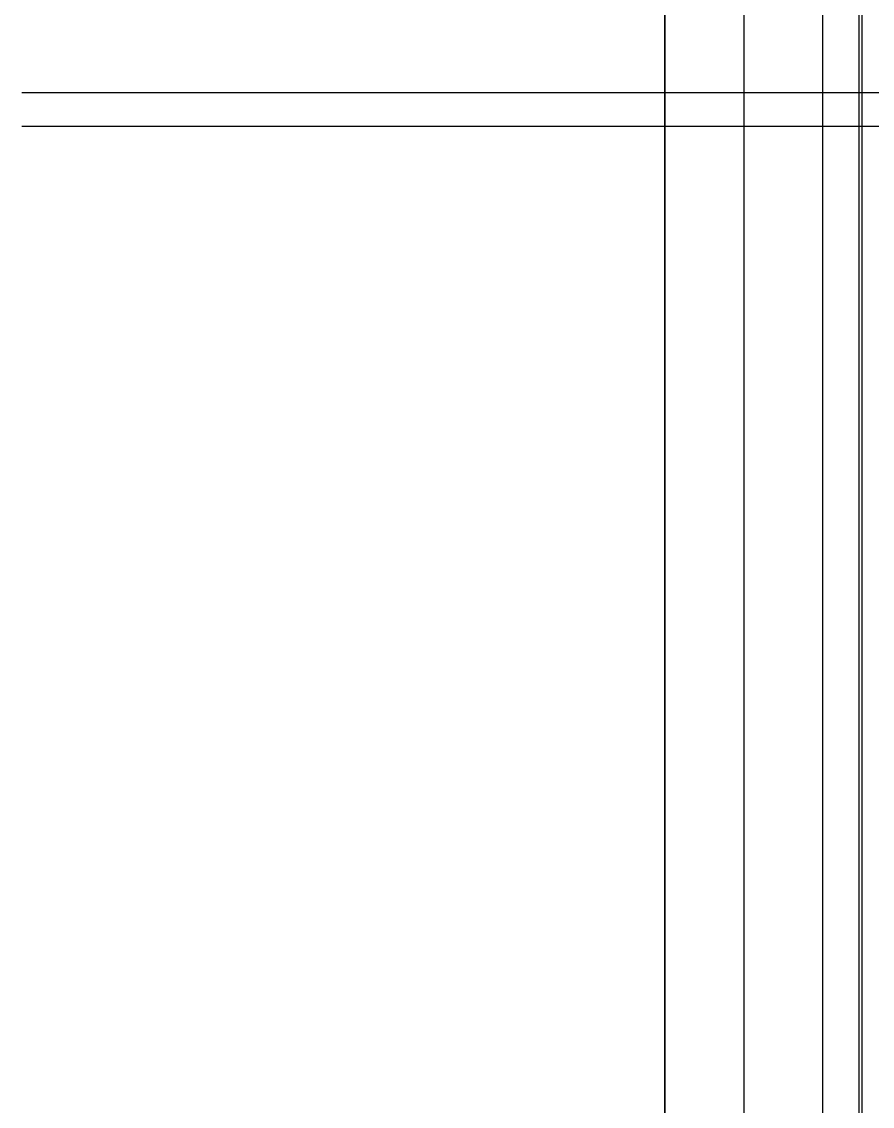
# Model space of a CAD drawing. Header units: millimetres. Extents: x 30 to 728, y -111 to 447.
# Drawn here: x 30.63 to 63.06, y 139.59 to 180.93 of the extents above; entities that cross this region are included whole.
import ezdxf

# ---------------------------------------------------------------- set-up
doc = ezdxf.new("R2010")
doc.units = ezdxf.units.MM
for name, color, linetype in [('プレート', 6, 'Continuous'), ('上壁', 4, 'Continuous'), ('下壁1', 150, 'Continuous'), ('下壁2', 2, 'Continuous'), ('化粧板', 1, 'Continuous'), ('参照PCB', 7, 'Continuous'), ('裏面', 3, 'Continuous')]:
    doc.layers.add(name, color=color, linetype=linetype)
doc.layers.add('補助線', color=4, linetype='Continuous', transparency=0.8)

msp = doc.modelspace()

# ---------------------------------------------------------------- linework, layer by layer
at = {"layer": 'プレート'}
msp.add_lwpolyline([(55.158, 200.636), (55.158, 79.636, 0.414214), (61.158, 73.636), (205.158, 73.636, 0.414214), (211.158, 79.636), (211.158, 200.636, 0.414214), (205.158, 206.636), (154.108, 206.636), (154.108, 200.636), (194.833, 200.636), (194.833, 196.616), (194.833, 179.273), (143.108, 179.273), (136.945, 179.273), (136.945, 200.636), (143.108, 200.636), (143.108, 206.636), (61.158, 206.636, 0.414214)], format="xyb", close=True, dxfattribs=at)
at = {"layer": '上壁'}
msp.add_lwpolyline([(55.158, 79.636), (55.158, 200.636), (61.158, 200.636), (61.158, 79.636)], close=True, dxfattribs=at)
at = {"layer": '下壁1'}
msp.add_lwpolyline([(55.158, 79.636), (55.158, 200.636), (61.158, 200.636), (61.158, 79.636)], close=True, dxfattribs=at)
at = {"layer": '下壁2'}
msp.add_lwpolyline([(55.158, 79.636), (55.158, 200.636), (61.158, 200.636), (61.158, 79.636)], close=True, dxfattribs=at)
at = {"layer": '化粧板'}
msp.add_lwpolyline([(61.158, 206.636), (205.158, 206.636, -0.414214), (211.158, 200.636), (211.158, 79.636, -0.414214), (205.158, 73.636), (61.158, 73.636, -0.414214), (55.158, 79.636), (55.158, 200.636, -0.414214)], format="xyb", close=True, dxfattribs=at)
at = {"layer": '参照PCB'}
for p, q in [((62.558, 81.086), (62.558, 198.086)), ((62.658, 198.086), (62.658, 81.136))]:
    msp.add_line(p, q, dxfattribs=at)
at = {"layer": '裏面'}
msp.add_lwpolyline([(61.158, 206.636), (205.158, 206.636, -0.414214), (211.158, 200.636), (211.158, 79.636, -0.414214), (205.158, 73.636), (61.158, 73.636, -0.414214), (55.158, 79.636), (55.158, 200.636, -0.414214)], format="xyb", close=True, dxfattribs=at)
at = {"layer": '補助線'}
for p, q in [((55.158, 223.312), (55.158, 53.388)), ((58.158, 223.312), (58.158, 53.388)), ((61.158, 223.312), (61.158, 53.388)), ((30.626, 178.227), (254.261, 178.227)), ((30.626, 176.947), (254.261, 176.947))]:
    msp.add_line(p, q, dxfattribs=at)

doc.saveas('drawing.dxf')
